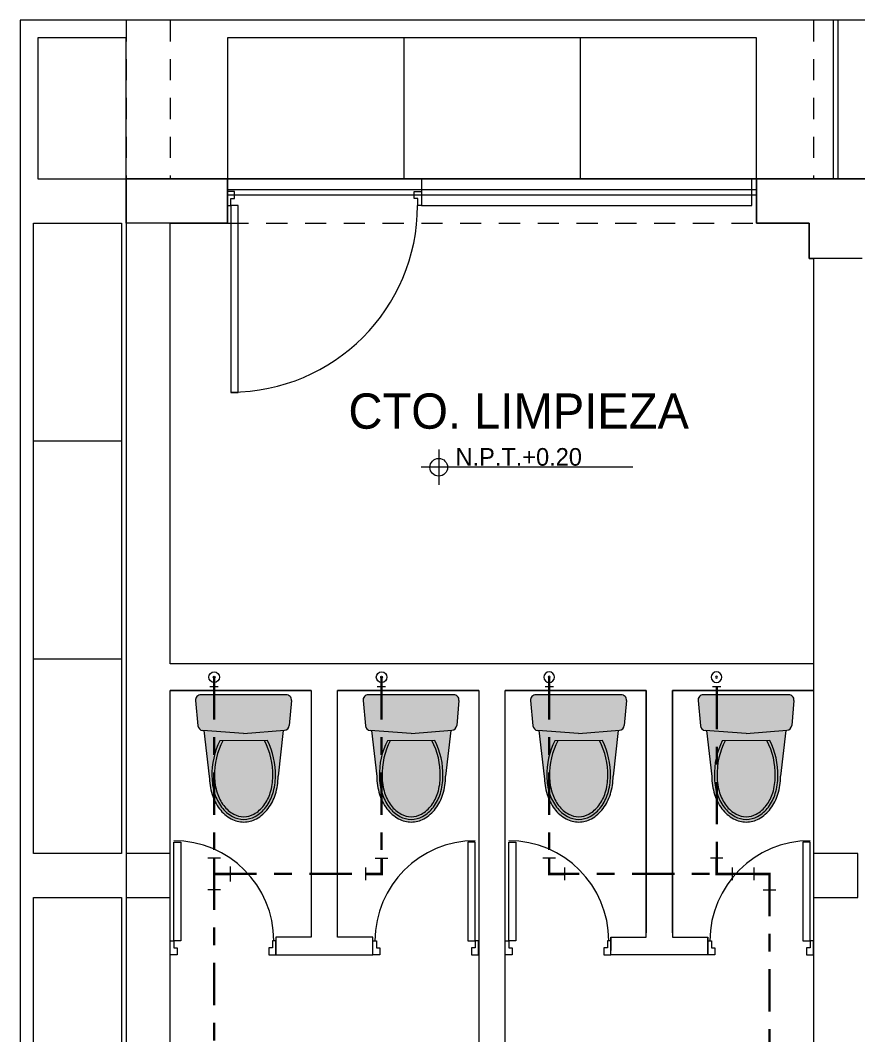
# Model space of a CAD drawing. Header units: millimetres. Extents: x 84 to 2740, y 103 to 1679.
# Drawn here: x 162.33 to 167.08, y 114.66 to 120.41 of the extents above; entities that cross this region are included whole.
import ezdxf
from ezdxf.enums import TextEntityAlignment as Align

# ---------------------------------------------------------------- set-up
doc = ezdxf.new("R2010")
doc.units = ezdxf.units.MM
for name, pattern in [('ACAD_ISO02W100', [15, 12, -3]), ('ACAD_ISO05W100', [36, 24, -3, 0, -3, 0, -3, 0, -3]), ('ACAD_ISO10W100', [18, 12, -3, 0, -3])]:
    doc.linetypes.add(name, pattern=pattern)
for name, color, linetype, lineweight in [('accesorios', 10, 'Continuous', 9), ('INST. SANITARIAS', 252, 'Continuous', 0), ('IS- RED DE AGUA FRIA', 162, 'ACAD_ISO10W100', 30), ('IS- TUVERIA Ø4', 170, 'Continuous', 60)]:
    doc.layers.add(name, color=color, linetype=linetype, lineweight=lineweight)
doc.styles.add('ROYER', font='')
doc.styles.get('ROYER').set_extended_font_data('Bahnschrift Light')

# ---------------------------------------------------------------- blocks, each defined once
blk = doc.blocks.new('INST TEXTO')
at = {"layer": 'INST. SANITARIAS'}
h = blk.add_hatch(dxfattribs=at)
h.set_pattern_fill('ANGLE', color=256)
h.set_pattern_definition([(0, (-2586.020059049893, -1659.258634273555), (0, 6.985), [5.08, -1.905]), (90, (-2586.020059049893, -1659.258634273555), (-6.985, 4.277078946022131e-16), [5.08, -1.905])])
h.paths.add_polyline_path([(0, 0), (0, 0.05, 0.4142135623730951), (-0.05, 0)])
h.paths.add_polyline_path([(0.05, 0), (0, 8.673617379884035e-19), (0, -0.05, 0.4142135623730951)])
for p, q in [((0, 0.1000000000001364), (0, -0.1000000000001364)), ((1.099999999999454, 0), (-0.1000000000003638, 0))]:
    blk.add_line(p, q, dxfattribs=at)
blk.add_circle((0, 0), 0.05, dxfattribs=at)
at = {"layer": 'INST. SANITARIAS', "style": 'ROYER'}
for tag, height, p in [('AMBIENTE', 0.2, (0.4535133343692905, 0.3187223768613876)), ('N.P.T', 0.1, (0.4535133343692905, 0.05891431129816738)), ('PISO1', 0.1, (0.4535133343692905, -0.1457131134916381)), ('PISO2', 0.1, (0.4535133343692905, -0.3008251558931079))]:
    blk.add_attdef(tag, text='', height=height, dxfattribs=at).set_placement(p, align=Align.MIDDLE)
blk = doc.blocks.new('SANITARIAS')
at = {"layer": 'INST. SANITARIAS', "true_color": 0xffffff}
h = blk.add_hatch(color=7, dxfattribs=at)
h.dxf.hatch_style = 1
h.paths.add_polyline_path([(1.508457665745084, -3.824415956272475, -0.4410235150301787), (1.538403655199232, -3.857068705903828), (1.525790124242633, -3.999152987116958, -0.3657134648695554), (1.498300189211079, -4.026404613615682), (1.266774934875741, -4.044928094855379), (1.035173327239534, -4.027385059410818, -0.3657134648696868), (1.007568255010227, -4.000250069783391), (0.9943532511422859, -3.858220467925804, -0.4410235150300127), (1.02416072017644, -3.825441219419275)])
h.paths.add_polyline_path([(1.491737336192244, -4.026929683267895), (1.462287825681386, -4.286992610904008, -0.07568148098898532), (1.446954584389431, -4.38916685324358, -0.08594715031521721), (1.405561693041847, -4.47035139644052, -0.1060218382156516), (1.339386983769828, -4.527989926545132, -0.1264657149699052), (1.267836860195104, -4.546542914611962, -0.1264657149689815), (1.196208824458523, -4.528293036634125, -0.1060218382167371), (1.129790666346622, -4.470935207412452, -0.08594715031468961), (1.088054410023489, -4.38992664973955, -0.07568148098912514), (1.072288699618809, -4.287818244298677), (1.041738344581631, -4.027882337184934), (1.266774934875741, -4.044928094855379)])
h.paths.add_polyline_path([(1.13195862412266, -4.085213592433234, 0.1248386920445755), (1.087288666005946, -4.287786489169832, 0.07568148098759447), (1.102365412463968, -4.385432741735457, 0.08594715031501339), (1.141757178898274, -4.461890729685649, 0.1060218382166721), (1.203414348935297, -4.515137033555163, 0.1264657149691096), (1.267805105064554, -4.531542948224967, 0.1264657149698507), (1.332125821258103, -4.51486454963711, 0.1060218382162556), (1.393556993361358, -4.461357666091999, 0.08594715031332348), (1.432624682982265, -4.38473357841977, 0.07568148098890244), (1.447287859294278, -4.28702436603615, 0.124838692044611), (1.401760606325126, -4.084642418008372)], flags=16)
h.paths.add_polyline_path([(1.384877517949036, -4.0846781597335, -0.1297272361905603), (1.432287353558536, -4.286837416701758, -0.0758570292390828), (1.418294781576094, -4.380300303593344, -0.08594715031372296), (1.381552293681068, -4.452363935743421, -0.1060218382180196), (1.324864658745923, -4.501739172729287, -0.126465714968937), (1.267773349933975, -4.516542981837972, -0.1264657149685358), (1.210619873412384, -4.501981030476315, -0.1060218382178985), (1.153723691449642, -4.452846251958476, -0.08594715031446247), (1.116676414904475, -4.380938833731562, -0.0758570292378934), (1.102288245740453, -4.28753602925201, -0.1297272361911111), (1.148841712498751, -4.085177850708078)], flags=16)
h.paths.add_polyline_path([(1.447287859294278, -4.28702436603615, -0.07568148098890151), (1.432624682982265, -4.38473357841977, -0.08594715031332414), (1.393556993361358, -4.461357666091999, -0.1060218382162569), (1.332125821258103, -4.51486454963711, -0.126465714969849), (1.267805105064554, -4.531542948224967, -0.12646571496911), (1.203414348935297, -4.515137033555163, -0.1060218382166687), (1.141757178898274, -4.461890729685649, -0.08594715031501671), (1.102365412463968, -4.385432741735457, -0.0756814809875995), (1.087288666005946, -4.287786489169832, -0.1248386920445709), (1.13195862412266, -4.085213592433234), (1.148841712498751, -4.085177850708078, 0.1297272361911097), (1.102288245740453, -4.28753602925201, 0.07585702923789509), (1.116676414904475, -4.380938833731562, 0.08594715031446262), (1.153723691449642, -4.452846251958476, 0.1060218382178996), (1.210619873412384, -4.501981030476315, 0.126465714968534), (1.267773349933975, -4.516542981837972, 0.1264657149689369), (1.324864658745923, -4.501739172729287, 0.1060218382180202), (1.381552293681068, -4.452363935743421, 0.08594715031372223), (1.418294781576094, -4.380300303593344, 0.0758570292390841), (1.432287353558536, -4.286837416701758, 0.1297272361905594), (1.384877517949036, -4.0846781597335), (1.401760606325126, -4.084642418008372, -0.1248386920446114)], flags=16)
h = blk.add_hatch(color=7, dxfattribs=at)
h.dxf.hatch_style = 1
h.paths.add_polyline_path([(2.458457665744902, -3.824415956272162, -0.4410235150301787), (2.48840365519905, -3.857068705903515), (2.475790124242451, -3.999152987116645, -0.3657134648695554), (2.448300189210897, -4.026404613615369), (2.216774934875559, -4.044928094855067), (1.985173327239352, -4.027385059410506, -0.3657134648696868), (1.957568255010045, -4.000250069783078), (1.944353251142104, -3.858220467925491, -0.4410235150300127), (1.974160720176258, -3.825441219418963)])
h.paths.add_polyline_path([(2.441737336192062, -4.026929683267582), (2.412287825681204, -4.286992610903695, -0.07568148098898532), (2.396954584389249, -4.389166853243267, -0.08594715031521721), (2.355561693041665, -4.470351396440208, -0.1060218382156516), (2.289386983769646, -4.527989926544819, -0.1264657149699052), (2.217836860194922, -4.546542914611621, -0.1264657149689815), (2.146208824458341, -4.528293036633812, -0.1060218382167371), (2.07979066634644, -4.47093520741214, -0.08594715031468961), (2.038054410023307, -4.389926649739238, -0.07568148098912514), (2.022288699618628, -4.287818244298364), (1.991738344581449, -4.027882337184622), (2.216774934875559, -4.044928094855067)])
h.paths.add_polyline_path([(2.081958624122478, -4.085213592432922, 0.1248386920445755), (2.037288666005765, -4.28778648916952, 0.07568148098759447), (2.052365412463786, -4.385432741735144, 0.08594715031501339), (2.091757178898092, -4.461890729685337, 0.1060218382166721), (2.153414348935115, -4.515137033554851, 0.1264657149691096), (2.217805105064372, -4.531542948224683, 0.1264657149698507), (2.282125821257921, -4.514864549636798, 0.1060218382162556), (2.343556993361176, -4.461357666091686, 0.08594715031332348), (2.382624682982083, -4.384733578419457, 0.07568148098890244), (2.397287859294096, -4.287024366035837, 0.124838692044611), (2.351760606324945, -4.084642418008059)], flags=16)
h.paths.add_polyline_path([(2.334877517948854, -4.084678159733187, -0.1297272361905603), (2.382287353558354, -4.286837416701445, -0.0758570292390828), (2.368294781575912, -4.380300303593032, -0.08594715031372296), (2.331552293680886, -4.452363935743108, -0.1060218382180196), (2.274864658745742, -4.501739172728975, -0.126465714968937), (2.217773349933793, -4.516542981837631, -0.1264657149685358), (2.160619873412202, -4.501981030476003, -0.1060218382178985), (2.10372369144946, -4.452846251958164, -0.08594715031446247), (2.066676414904293, -4.38093883373125, -0.0758570292378934), (2.052288245740272, -4.287536029251697, -0.1297272361911111), (2.098841712498569, -4.085177850707765)], flags=16)
h.paths.add_polyline_path([(2.397287859294096, -4.287024366035837, -0.07568148098890151), (2.382624682982083, -4.384733578419457, -0.08594715031332414), (2.343556993361176, -4.461357666091686, -0.1060218382162569), (2.282125821257921, -4.514864549636798, -0.126465714969849), (2.217805105064372, -4.531542948224683, -0.12646571496911), (2.153414348935115, -4.515137033554851, -0.1060218382166687), (2.091757178898092, -4.461890729685337, -0.08594715031501671), (2.052365412463786, -4.385432741735144, -0.0756814809875995), (2.037288666005765, -4.28778648916952, -0.1248386920445709), (2.081958624122478, -4.085213592432922), (2.098841712498569, -4.085177850707765, 0.1297272361911097), (2.052288245740272, -4.287536029251697, 0.07585702923789509), (2.066676414904293, -4.38093883373125, 0.08594715031446262), (2.10372369144946, -4.452846251958164, 0.1060218382178996), (2.160619873412202, -4.501981030476003, 0.126465714968534), (2.217773349933793, -4.516542981837631, 0.1264657149689369), (2.274864658745742, -4.501739172728975, 0.1060218382180202), (2.331552293680886, -4.452363935743108, 0.08594715031372223), (2.368294781575912, -4.380300303593032, 0.0758570292390841), (2.382287353558354, -4.286837416701445, 0.1297272361905594), (2.334877517948854, -4.084678159733187), (2.351760606324945, -4.084642418008059, -0.1248386920446114)], flags=16)
h = blk.add_hatch(color=7, dxfattribs=at)
h.dxf.hatch_style = 1
h.paths.add_polyline_path([(3.40845766574472, -3.824415956272475, -0.4410235150301787), (3.438403655198869, -3.857068705903828), (3.425790124242269, -3.999152987116958, -0.3657134648695554), (3.398300189210715, -4.026404613615682), (3.166774934875377, -4.044928094855379), (2.93517332723917, -4.027385059410818, -0.3657134648696868), (2.907568255009863, -4.000250069783391), (2.894353251141922, -3.858220467925804, -0.4410235150300127), (2.924160720176076, -3.825441219419275)])
h.paths.add_polyline_path([(3.391737336191881, -4.026929683267895), (3.362287825681022, -4.286992610904008, -0.07568148098898532), (3.346954584389067, -4.38916685324358, -0.08594715031521721), (3.305561693041483, -4.47035139644052, -0.1060218382156516), (3.239386983769464, -4.527989926545132, -0.1264657149699052), (3.16783686019474, -4.546542914611962, -0.1264657149689815), (3.096208824458159, -4.528293036634125, -0.1060218382167371), (3.029790666346258, -4.470935207412452, -0.08594715031468961), (2.988054410023125, -4.38992664973955, -0.07568148098912514), (2.972288699618446, -4.287818244298677), (2.941738344581267, -4.027882337184934), (3.166774934875377, -4.044928094855379)])
h.paths.add_polyline_path([(3.031958624122296, -4.085213592433234, 0.1248386920445755), (2.987288666005583, -4.287786489169832, 0.07568148098759447), (3.002365412463604, -4.385432741735457, 0.08594715031501339), (3.04175717889791, -4.461890729685649, 0.1060218382166721), (3.103414348934933, -4.515137033555163, 0.1264657149691096), (3.16780510506419, -4.531542948224967, 0.1264657149698507), (3.232125821257739, -4.51486454963711, 0.1060218382162556), (3.293556993360994, -4.461357666091999, 0.08594715031332348), (3.332624682981901, -4.38473357841977, 0.07568148098890244), (3.347287859293914, -4.28702436603615, 0.124838692044611), (3.301760606324763, -4.084642418008372)], flags=16)
h.paths.add_polyline_path([(3.284877517948672, -4.0846781597335, -0.1297272361905603), (3.332287353558172, -4.286837416701758, -0.0758570292390828), (3.31829478157573, -4.380300303593344, -0.08594715031372296), (3.281552293680704, -4.452363935743421, -0.1060218382180196), (3.22486465874556, -4.501739172729287, -0.126465714968937), (3.167773349933611, -4.516542981837972, -0.1264657149685358), (3.11061987341202, -4.501981030476315, -0.1060218382178985), (3.053723691449278, -4.452846251958476, -0.08594715031446247), (3.016676414904111, -4.380938833731562, -0.0758570292378934), (3.00228824574009, -4.28753602925201, -0.1297272361911111), (3.048841712498387, -4.085177850708078)], flags=16)
h.paths.add_polyline_path([(3.347287859293914, -4.28702436603615, -0.07568148098890151), (3.332624682981901, -4.38473357841977, -0.08594715031332414), (3.293556993360994, -4.461357666091999, -0.1060218382162569), (3.232125821257739, -4.51486454963711, -0.126465714969849), (3.16780510506419, -4.531542948224967, -0.12646571496911), (3.103414348934933, -4.515137033555163, -0.1060218382166687), (3.04175717889791, -4.461890729685649, -0.08594715031501671), (3.002365412463604, -4.385432741735457, -0.0756814809875995), (2.987288666005583, -4.287786489169832, -0.1248386920445709), (3.031958624122296, -4.085213592433234), (3.048841712498387, -4.085177850708078, 0.1297272361911097), (3.00228824574009, -4.28753602925201, 0.07585702923789509), (3.016676414904111, -4.380938833731562, 0.08594715031446262), (3.053723691449278, -4.452846251958476, 0.1060218382178996), (3.11061987341202, -4.501981030476315, 0.126465714968534), (3.167773349933611, -4.516542981837972, 0.1264657149689369), (3.22486465874556, -4.501739172729287, 0.1060218382180202), (3.281552293680704, -4.452363935743421, 0.08594715031372223), (3.31829478157573, -4.380300303593344, 0.0758570292390841), (3.332287353558172, -4.286837416701758, 0.1297272361905594), (3.284877517948672, -4.0846781597335), (3.301760606324763, -4.084642418008372, -0.1248386920446114)], flags=16)
h = blk.add_hatch(color=7, dxfattribs=at)
h.dxf.hatch_style = 1
h.paths.add_polyline_path([(4.358457665744538, -3.824415956272475, -0.4410235150301787), (4.388403655198687, -3.857068705903828), (4.375790124242087, -3.999152987116958, -0.3657134648695554), (4.348300189210534, -4.026404613615682), (4.116774934875195, -4.044928094855379), (3.885173327238988, -4.027385059410818, -0.3657134648696868), (3.857568255009681, -4.000250069783391), (3.84435325114174, -3.858220467925804, -0.4410235150300127), (3.874160720175894, -3.825441219419275)])
h.paths.add_polyline_path([(4.341737336191699, -4.026929683267895), (4.312287825680841, -4.286992610904008, -0.07568148098898532), (4.296954584388885, -4.38916685324358, -0.08594715031521721), (4.255561693041301, -4.47035139644052, -0.1060218382156516), (4.189386983769282, -4.527989926545132, -0.1264657149699052), (4.117836860194558, -4.546542914611962, -0.1264657149689815), (4.046208824457977, -4.528293036634125, -0.1060218382167371), (3.979790666346076, -4.470935207412452, -0.08594715031468961), (3.938054410022943, -4.38992664973955, -0.07568148098912514), (3.922288699618264, -4.287818244298677), (3.891738344581086, -4.027882337184934), (4.116774934875195, -4.044928094855379)])
h.paths.add_polyline_path([(3.981958624122115, -4.085213592433234, 0.1248386920445755), (3.937288666005401, -4.287786489169832, 0.07568148098759447), (3.952365412463422, -4.385432741735457, 0.08594715031501339), (3.991757178897728, -4.461890729685649, 0.1060218382166721), (4.053414348934751, -4.515137033555163, 0.1264657149691096), (4.117805105064008, -4.531542948224967, 0.1264657149698507), (4.182125821257557, -4.51486454963711, 0.1060218382162556), (4.243556993360812, -4.461357666091999, 0.08594715031332348), (4.282624682981719, -4.38473357841977, 0.07568148098890244), (4.297287859293732, -4.28702436603615, 0.124838692044611), (4.251760606324581, -4.084642418008372)], flags=16)
h.paths.add_polyline_path([(4.23487751794849, -4.0846781597335, -0.1297272361905603), (4.28228735355799, -4.286837416701758, -0.0758570292390828), (4.268294781575548, -4.380300303593344, -0.08594715031372296), (4.231552293680522, -4.452363935743421, -0.1060218382180196), (4.174864658745378, -4.501739172729287, -0.126465714968937), (4.117773349933429, -4.516542981837972, -0.1264657149685358), (4.060619873411838, -4.501981030476315, -0.1060218382178985), (4.003723691449096, -4.452846251958476, -0.08594715031446247), (3.96667641490393, -4.380938833731562, -0.0758570292378934), (3.952288245739908, -4.28753602925201, -0.1297272361911111), (3.998841712498205, -4.085177850708078)], flags=16)
h.paths.add_polyline_path([(4.297287859293732, -4.28702436603615, -0.07568148098890151), (4.282624682981719, -4.38473357841977, -0.08594715031332414), (4.243556993360812, -4.461357666091999, -0.1060218382162569), (4.182125821257557, -4.51486454963711, -0.126465714969849), (4.117805105064008, -4.531542948224967, -0.12646571496911), (4.053414348934751, -4.515137033555163, -0.1060218382166687), (3.991757178897728, -4.461890729685649, -0.08594715031501671), (3.952365412463422, -4.385432741735457, -0.0756814809875995), (3.937288666005401, -4.287786489169832, -0.1248386920445709), (3.981958624122115, -4.085213592433234), (3.998841712498205, -4.085177850708078, 0.1297272361911097), (3.952288245739908, -4.28753602925201, 0.07585702923789509), (3.96667641490393, -4.380938833731562, 0.08594715031446262), (4.003723691449096, -4.452846251958476, 0.1060218382178996), (4.060619873411838, -4.501981030476315, 0.126465714968534), (4.117773349933429, -4.516542981837972, 0.1264657149689369), (4.174864658745378, -4.501739172729287, 0.1060218382180202), (4.231552293680522, -4.452363935743421, 0.08594715031372223), (4.268294781575548, -4.380300303593344, 0.0758570292390841), (4.28228735355799, -4.286837416701758, 0.1297272361905594), (4.23487751794849, -4.0846781597335), (4.251760606324581, -4.084642418008372, -0.1248386920446114)], flags=16)
at = {"layer": 'INST. SANITARIAS'}
for p, q in [((24.84999999999991, 0), (0, 0)), ((0, 0), (0, -10.90000000000009)), ((4.612500000000182, -0.8999999999998636), (4.612500000000182, 0)), ((4.637499999999818, 0), (4.637499999999818, -0.8999999999998636)), ((0.599999999999909, -0.09999999999990905), (0.09999999999990905, -0.09999999999990905)), ((0.09999999999990905, -0.09999999999990905), (0.09999999999990905, -0.8999999999998636)), ((0.599999999999909, -0.8999999999998636), (0.599999999999909, -0.09999999999990905)), ((4.174999999999727, -0.09999999999990905), (1.174999999999727, -0.09999999999990905)), ((1.174999999999727, -0.09999999999990905), (1.174999999999727, -0.8999999999998636)), ((2.174999999999727, -0.09999999999990905), (2.174999999999727, -0.8999999999998636)), ((3.174999999999727, -0.09999999999990905), (3.174999999999727, -0.8999999999998636)), ((4.174999999999727, -0.8999999999998636), (4.174999999999727, -0.09999999999990905)), ((0.09999999999990905, -0.8999999999998636), (0.599999999999909, -0.8999999999998636)), ((24.25, -0.8999999999998636), (0.599999999999909, -0.8999999999998636)), ((0.599999999999909, -0.8999999999998636), (0.599999999999909, -8.800000000000182)), ((0.599999999999909, -0.8999999999998636), (1.174999999999727, -0.8999999999998636)), ((0.599999999999909, -1.149999999999864), (0.599999999999909, -0.8999999999998636)), ((1.174999999999727, -0.8999999999998636), (0.599999999999909, -0.8999999999998636)), ((0.599999999999909, -0.8999999999998636), (0.599999999999909, -8.799999999999955)), ((1.174999999999727, -0.8999999999998636), (1.174999999999727, -1.149999999999864)), ((1.174999999999727, -1.149999999999864), (1.174999999999727, -0.8999999999998636)), ((1.174999999999727, -0.8999999999998636), (4.174999999999727, -0.8999999999998636)), ((4.149999999999636, -0.899999999992815), (2.274999999999636, -0.899999999992815)), ((2.274999999999636, -0.899999999992815), (2.274999999999636, -1.049999999992906)), ((4.149999999999636, -1.049999999992906), (4.149999999999636, -0.899999999992815)), ((4.174999999999727, -0.8999999999998636), (4.174999999999272, -1.150000000005321)), ((5.074999999999363, -0.8999999999998636), (4.174999999999727, -0.8999999999998636)), ((4.175000000000182, -0.8999999999998636), (5.075000000000273, -0.8999999999998636)), ((4.174999999999727, -1.149999999999864), (4.175000000000182, -0.8999999999998636)), ((1.174999999999727, -0.959999999999809), (4.175000000000182, -0.960000000005266)), ((1.174999999999727, -0.9899999999997817), (4.175000000000182, -0.9900000000052387)), ((2.274999999999636, -1.049999999992906), (4.149999999999636, -1.049999999992906)), ((0.07500000000209184, -1.149999999999864), (0.5750000000020918, -1.149999999999864)), ((0.07500000000209184, -4.724999999999909), (0.07500000000209184, -1.149999999999864)), ((0.5750000000020918, -1.149999999999864), (0.5750000000020918, -4.724999999999909)), ((1.174999999999727, -1.149999999999864), (0.599999999999909, -1.149999999999864)), ((0.849999999999909, -3.649999999999864), (0.849999999999909, -1.149999999999864)), ((0.849999999999909, -1.149999999999864), (1.174999999999727, -1.149999999999864)), ((4.174999999999272, -1.150000000005321), (4.474999999999454, -1.150000000005321)), ((4.474999999999909, -1.149999999999864), (4.174999999999727, -1.149999999999864)), ((4.474999999999454, -1.150000000005321), (4.474999999999454, -1.349999999999909)), ((4.474999999999909, -1.349999999999909), (4.474999999999909, -1.149999999999864)), ((4.474999999999454, -1.349999999999909), (4.499999999999545, -1.349999999999909)), ((4.775000000000091, -1.349999999999909), (4.474999999999909, -1.349999999999909)), ((4.499999999999545, -1.349999999999909), (4.499999999999545, -8.350000000000364)), ((0.5750000000025466, -2.386499999999842), (0.07500000000209184, -2.386499999999842)), ((0.5750000000025466, -3.62299999999982), (0.07500000000209184, -3.62299999999982)), ((4.499999999999545, -3.649999999999864), (0.849999999999909, -3.649999999999864)), ((0.849999999999909, -8.549999999999955), (0.849999999999909, -3.799999999999955)), ((0.849999999999909, -3.799999999999955), (1.650000000000091, -3.799999999999955)), ((1.650000000000091, -3.799999999999955), (0.849999999999909, -3.799999999999955)), ((1.508457665745055, -3.824415956272389), (1.02416072017644, -3.825441219419133)), ((1.650000000000091, -3.799999999999955), (1.650000000000091, -5.200000000000045)), ((1.650000000000091, -3.799999999999955), (1.650000000000091, -5.200000000000045)), ((1.799999999999727, -3.799999999999955), (2.599999999999909, -3.799999999999955)), ((2.599999999999909, -3.799999999999955), (1.799999999999727, -3.799999999999955)), ((1.800000000000182, -5.200000000000045), (1.799999999999727, -3.799999999999955)), ((1.800000000000182, -5.200000000000045), (1.800000000000182, -3.800000000000182)), ((2.458457665744874, -3.824415956272077), (1.974160720176258, -3.825441219418821)), ((2.599999999999909, -3.799999999999955), (2.599999999999909, -8.800000000000182)), ((3.549999999999727, -3.799999999999955), (2.749999999999545, -3.799999999999955)), ((2.749999999999545, -3.799999999999955), (3.549999999999727, -3.799999999999955)), ((2.749999999999545, -8.800000000000182), (2.749999999999545, -3.799999999999955)), ((3.408457665744692, -3.824415956272389), (2.924160720176076, -3.825441219419133)), ((3.549999999999272, -5.200000000000045), (3.549999999999727, -3.799999999999955)), ((3.549999999999301, -3.799999999999955), (3.549999999999272, -5.17455878058081)), ((3.699999999999363, -3.799999999999955), (4.499999999999545, -3.799999999999955)), ((4.499999999999545, -3.799999999999955), (3.699999999999363, -3.799999999999955)), ((3.699999999999363, -3.799999999999955), (3.699999999999363, -5.200000000000045)), ((3.699999999999363, -5.17455878058081), (3.699999999999363, -3.799999999999955)), ((4.35845766574451, -3.824415956272389), (3.874160720175894, -3.825441219419133)), ((0.9943532511423427, -3.858220467925719), (1.007568255010284, -4.000250069783277)), ((1.538403655199204, -3.857068705903743), (1.525790124242576, -3.999152987116844)), ((1.944353251142161, -3.858220467925406), (1.957568255010102, -4.000250069782965)), ((2.488403655199022, -3.85706870590343), (2.475790124242394, -3.999152987116531)), ((2.894353251141979, -3.858220467925719), (2.90756825500992, -4.000250069783277)), ((3.43840365519884, -3.857068705903743), (3.425790124242212, -3.999152987116844)), ((3.844353251141797, -3.858220467925719), (3.857568255009738, -4.000250069783277)), ((4.388403655198658, -3.857068705903743), (4.37579012424203, -3.999152987116844)), ((1.266774934875741, -4.044928094855379), (1.498300189211079, -4.026404613615568)), ((2.216774934875559, -4.044928094855038), (2.448300189210897, -4.026404613615227)), ((3.166774934875377, -4.044928094855379), (3.398300189210715, -4.026404613615568)), ((4.116774934875195, -4.044928094855379), (4.348300189210534, -4.026404613615568)), ((1.266774934875741, -4.044928094855379), (1.035173327239562, -4.027385059410648)), ((1.041738344581631, -4.027882337184906), (1.072288699618809, -4.287818244298677)), ((1.491737336192244, -4.026929683267838), (1.462287825681386, -4.286992610904008)), ((2.216774934875559, -4.044928094855038), (1.98517332723938, -4.027385059410335)), ((1.991738344581449, -4.027882337184593), (2.022288699618628, -4.287818244298364)), ((2.441737336192062, -4.026929683267497), (2.412287825681204, -4.286992610903695)), ((3.166774934875377, -4.044928094855379), (2.935173327239198, -4.027385059410648)), ((2.941738344581267, -4.027882337184906), (2.972288699618446, -4.287818244298677)), ((3.391737336191881, -4.026929683267838), (3.362287825681022, -4.286992610904008)), ((4.116774934875195, -4.044928094855379), (3.885173327239016, -4.027385059410648)), ((3.891738344581086, -4.027882337184906), (3.922288699618264, -4.287818244298677)), ((4.341737336191699, -4.026929683267838), (4.312287825680841, -4.286992610904008)), ((1.401760606325126, -4.084642418008372), (1.131958624122717, -4.085213592433206)), ((2.351760606324945, -4.084642418008059), (2.081958624122535, -4.085213592432893)), ((3.301760606324763, -4.084642418008372), (3.031958624122353, -4.085213592433206)), ((4.251760606324581, -4.084642418008372), (3.981958624122171, -4.085213592433206)), ((0.5750000000020918, -4.724999999999909), (0.07500000000209184, -4.724999999999909)), ((0.849999999999909, -4.724999999999909), (0.599999999999909, -4.724999999999909)), ((0.599999999999909, -4.724999999999909), (0.599999999999909, -4.974999999999909)), ((0.849999999999909, -4.974999999999909), (0.849999999999909, -4.724999999999909)), ((4.749999999873125, -4.724999999999909), (4.499999999873125, -4.724999999999909)), ((4.499999999873125, -4.724999999999909), (4.499999999873125, -4.974999999999909)), ((4.749999999873125, -4.974999999999909), (4.749999999873125, -4.724999999999909)), ((0.07500000000209184, -4.974999999999909), (0.5750000000020918, -4.974999999999909)), ((0.07500000000209184, -8.549999999999955), (0.07500000000209184, -4.974999999999909)), ((0.5750000000020918, -4.974999999999909), (0.5750000000020918, -8.549999999999955)), ((0.599999999999909, -4.974999999999909), (0.849999999999909, -4.974999999999909)), ((4.499999999873125, -4.974999999999909), (4.749999999873125, -4.974999999999909)), ((1.650000000000091, -5.200000000000045), (1.450000000000273, -5.200000000000045)), ((1.450000000000273, -5.200000000000045), (1.449999999999818, -5.299999999999955)), ((1.449999999999363, -5.200000000000045), (1.449999999999363, -5.300000000069076)), ((2, -5.200000000000045), (1.800000000000182, -5.200000000000045)), ((2, -5.200000000000045), (1.800000000000182, -5.200000000000045)), ((2, -5.299999999999955), (2, -5.200000000000045)), ((2, -5.299999999999955), (2, -5.200000000000045)), ((3.349999999999454, -5.299999999999955), (3.349999999999454, -5.200000000000045)), ((3.349999999999454, -5.200000000000045), (3.549999999999272, -5.200000000000045)), ((3.349999999998545, -5.200000000000045), (3.349999999998545, -5.274558780649841)), ((3.699999999999363, -5.200000000000045), (3.899999999999181, -5.200000000000045)), ((3.899999999999181, -5.200000000000045), (3.899999999999636, -5.299999999999955)), ((3.899999999999181, -5.274558780580719), (3.899999999999181, -5.200000000000045)), ((1.449999999999818, -5.299999999999955), (2, -5.299999999999955)), ((1.449999999999363, -5.300000000069076), (2, -5.299999999999955)), ((3.899999999999636, -5.299999999999955), (3.349999999999454, -5.299999999999955))]:
    blk.add_line(p, q, dxfattribs=at)
at = {"layer": 'INST. SANITARIAS', "linetype": 'ACAD_ISO02W100', "ltscale": 0.01}
for p, q in [((0.6000004034244739, 0), (0.6000004034244739, -0.8999999999998636)), ((0.8500004034244739, 0), (0.8500004034244739, -0.8999999999998636)), ((4.499999999999545, 0), (4.499999999999545, -0.8999999999998636)), ((1.174999999999727, -1.149999999999864), (4.174999999999272, -1.150000000005321))]:
    blk.add_line(p, q, dxfattribs=at)
at = {"layer": 'INST. SANITARIAS'}
for points in [[(1.214999999999691, -1.009973781296594), (1.214999999999691, -0.9699999999929787), (1.174999999999727, -0.9699999999929787), (1.174999999999727, -1.049999999992906), (1.194999999999709, -1.049999999992906), (1.194958996534297, -1.009973781296594)], [(2.234999999999673, -1.009973781296594), (2.234999999999673, -0.9699999999929787), (2.274999999999636, -0.9699999999929787), (2.274999999999636, -1.049999999992906), (2.254999999999654, -1.049999999992906), (2.255041003465067, -1.009973781296594)], [(1.194999999999709, -1.049999999992906), (1.194999999999709, -2.110041003458264), (1.235026218695566, -2.110041003458264), (1.235026218695566, -1.049999999992906)], [(0.8705079202777597, -5.220000000069149), (0.8705079202777597, -4.66046691688166), (0.9105341389736168, -4.66046691688166), (0.9105341389736168, -5.220000000069149)], [(2.579492079722058, -5.220000000069149), (2.579492079722058, -4.66046691688166), (2.539465861026201, -4.66046691688166), (2.539465861026201, -5.220000000069149)], [(2.770507920277396, -5.220000000069149), (2.770507920277396, -4.66046691688166), (2.810534138973253, -4.66046691688166), (2.810534138973253, -5.220000000069149)], [(4.479492079721695, -5.220000000069149), (4.479492079721695, -4.66046691688166), (4.439465861025838, -4.66046691688166), (4.439465861025838, -5.220000000069149)], [(0.8905079202777415, -5.260026218765461), (0.8905079202777415, -5.300000000069076), (0.8505079202777779, -5.300000000069076), (0.8505079202777779, -5.220000000069149), (0.8705079202777597, -5.220000000069149), (0.8704669168123473, -5.260026218765461)], [(1.409999999999854, -5.260026218765461), (1.409999999999854, -5.300000000069076), (1.449999999999818, -5.300000000069076), (1.449999999999818, -5.220000000069149), (1.429999999999836, -5.220000000069149), (1.430041003465249, -5.260026218765461)], [(2.039999999999964, -5.260026218765461), (2.039999999999964, -5.300000000069076), (2, -5.300000000069076), (2, -5.220000000069149), (2.019999999999982, -5.220000000069149), (2.019958996534569, -5.260026218765461)], [(2.559492079722077, -5.260026218765461), (2.559492079722077, -5.300000000069076), (2.59949207972204, -5.300000000069076), (2.59949207972204, -5.220000000069149), (2.579492079722058, -5.220000000069149), (2.579533083187471, -5.260026218765461)], [(2.790507920277378, -5.260026218765461), (2.790507920277378, -5.300000000069076), (2.750507920277414, -5.300000000069076), (2.750507920277414, -5.220000000069149), (2.770507920277396, -5.220000000069149), (2.770466916811984, -5.260026218765461)], [(3.309999999999491, -5.260026218765461), (3.309999999999491, -5.300000000069076), (3.349999999999454, -5.300000000069076), (3.349999999999454, -5.220000000069149), (3.329999999999472, -5.220000000069149), (3.330041003464885, -5.260026218765461)], [(3.9399999999996, -5.260026218765461), (3.9399999999996, -5.300000000069076), (3.899999999999636, -5.300000000069076), (3.899999999999636, -5.220000000069149), (3.919999999999618, -5.220000000069149), (3.919958996534206, -5.260026218765461)], [(4.459492079721713, -5.260026218765461), (4.459492079721713, -5.300000000069076), (4.499492079721676, -5.300000000069076), (4.499492079721676, -5.220000000069149), (4.479492079721695, -5.220000000069149), (4.479533083187107, -5.260026218765461)]]:
    blk.add_lwpolyline(points, close=True, dxfattribs=at)
for points in [[(1.072288699618809, -4.287818244298677, 0.0756814809894278), (1.088054410023602, -4.389926649739948, 0.08594715031423102), (1.129790666346565, -4.470935207412367, 0.1060218382171382), (1.196208824458751, -4.528293036634238, 0.1264657149685374), (1.267836860195104, -4.546542914611962, 0.1264657149685252), (1.339386983769117, -4.527989926545501, 0.1060218382171112), (1.405561693042074, -4.470351396440208, 0.0859471503142533), (1.44695458438926, -4.389166853244149, 0.0756814809894403), (1.462287825681386, -4.286992610904008, 0.0756814809894364)], [(1.087288666005946, -4.287786489168184, 0.0756814809893859), (1.102365412464167, -4.385432741736111, 0.0859471503142864), (1.141757178898246, -4.461890729685621, 0.1060218382171535), (1.203414348935581, -4.515137033555334, 0.1264657149685131), (1.267805105064554, -4.531542948224967, 0.1264657149686313), (1.332125821257534, -4.514864549637423, 0.1060218382170392), (1.393556993361329, -4.461357666092056, 0.0859471503141502), (1.432624682982492, -4.384733578419002, 0.0756814809895174), (1.447287859294278, -4.287024366034558, 0.0756814809895174)], [(1.10228863239297, -4.287754734037577, 0.0756814809893805), (1.116676414904674, -4.380938833732216, 0.0859471503142934), (1.153723691449954, -4.452846251958931, 0.1060218382171472), (1.210619873412384, -4.501981030476315, 0.1264657149685263), (1.267773349933975, -4.516542981837972, 0.1264657149686292), (1.32486465874581, -4.501739172729373, 0.1060218382170226), (1.381552293680556, -4.452363935744103, 0.0859471503141783), (1.41829478157598, -4.380300303593742, 0.0756814809895063), (1.432287892907283, -4.287056121165136, 0.0756814809895063)], [(2.022288699618628, -4.287818244298364, 0.0756814809894278), (2.03805441002342, -4.389926649739607, 0.08594715031423102), (2.079790666346383, -4.470935207412083, 0.1060218382171382), (2.146208824458569, -4.528293036633954, 0.1264657149685374), (2.217836860194922, -4.546542914611621, 0.1264657149685252), (2.289386983768935, -4.527989926545217, 0.1060218382171112), (2.355561693041892, -4.470351396439895, 0.0859471503142533), (2.396954584389078, -4.389166853243864, 0.0756814809894403), (2.412287825681204, -4.286992610903695, 0.0756814809894364)], [(2.037288666005765, -4.287786489167843, 0.0756814809893859), (2.052365412463985, -4.385432741735798, 0.0859471503142864), (2.091757178898064, -4.461890729685308, 0.1060218382171535), (2.153414348935399, -4.515137033554993, 0.1264657149685131), (2.217805105064372, -4.531542948224683, 0.1264657149686313), (2.282125821257353, -4.514864549637082, 0.1060218382170392), (2.343556993361148, -4.461357666091715, 0.0859471503141502), (2.382624682982311, -4.384733578418718, 0.0756814809895174), (2.397287859294096, -4.287024366034245, 0.0756814809895174)], [(2.052288632392788, -4.287754734037264, 0.0756814809893805), (2.066676414904492, -4.380938833731932, 0.0859471503142934), (2.103723691449773, -4.452846251958618, 0.1060218382171472), (2.160619873412202, -4.501981030476031, 0.1264657149685263), (2.217773349933793, -4.516542981837631, 0.1264657149686292), (2.274864658745628, -4.50173917272906, 0.1060218382170226), (2.331552293680375, -4.45236393574379, 0.0859471503141783), (2.368294781575798, -4.380300303593458, 0.0756814809895063), (2.382287892907101, -4.287056121164824, 0.0756814809895063)], [(2.972288699618446, -4.287818244298677, 0.0756814809894278), (2.988054410023238, -4.389926649739948, 0.08594715031423102), (3.029790666346202, -4.470935207412367, 0.1060218382171382), (3.096208824458387, -4.528293036634238, 0.1264657149685374), (3.16783686019474, -4.546542914611962, 0.1264657149685252), (3.239386983768753, -4.527989926545501, 0.1060218382171112), (3.30556169304171, -4.470351396440208, 0.0859471503142533), (3.346954584388897, -4.389166853244149, 0.0756814809894403), (3.362287825681022, -4.286992610904008, 0.0756814809894364)], [(2.987288666005583, -4.287786489168184, 0.0756814809893859), (3.002365412463803, -4.385432741736111, 0.0859471503142864), (3.041757178897882, -4.461890729685621, 0.1060218382171535), (3.103414348935218, -4.515137033555334, 0.1264657149685131), (3.16780510506419, -4.531542948224967, 0.1264657149686313), (3.232125821257171, -4.514864549637423, 0.1060218382170392), (3.293556993360966, -4.461357666092056, 0.0859471503141502), (3.332624682982129, -4.384733578419002, 0.0756814809895174), (3.347287859293914, -4.287024366034558, 0.0756814809895174)], [(3.002288632392606, -4.287754734037577, 0.0756814809893805), (3.01667641490431, -4.380938833732216, 0.0859471503142934), (3.053723691449591, -4.452846251958931, 0.1060218382171472), (3.11061987341202, -4.501981030476315, 0.1264657149685263), (3.167773349933611, -4.516542981837972, 0.1264657149686292), (3.224864658745446, -4.501739172729373, 0.1060218382170226), (3.281552293680193, -4.452363935744103, 0.0859471503141783), (3.318294781575617, -4.380300303593742, 0.0756814809895063), (3.332287892906919, -4.287056121165136, 0.0756814809895063)], [(3.922288699618264, -4.287818244298677, 0.0756814809894278), (3.938054410023057, -4.389926649739948, 0.08594715031423102), (3.97979066634602, -4.470935207412367, 0.1060218382171382), (4.046208824458205, -4.528293036634238, 0.1264657149685374), (4.117836860194558, -4.546542914611962, 0.1264657149685252), (4.189386983768571, -4.527989926545501, 0.1060218382171112), (4.255561693041528, -4.470351396440208, 0.0859471503142533), (4.296954584388715, -4.389166853244149, 0.0756814809894403), (4.312287825680841, -4.286992610904008, 0.0756814809894364)], [(3.937288666005401, -4.287786489168184, 0.0756814809893859), (3.952365412463621, -4.385432741736111, 0.0859471503142864), (3.9917571788977, -4.461890729685621, 0.1060218382171535), (4.053414348935036, -4.515137033555334, 0.1264657149685131), (4.117805105064008, -4.531542948224967, 0.1264657149686313), (4.182125821256989, -4.514864549637423, 0.1060218382170392), (4.243556993360784, -4.461357666092056, 0.0859471503141502), (4.282624682981947, -4.384733578419002, 0.0756814809895174), (4.297287859293732, -4.287024366034558, 0.0756814809895174)], [(3.952288632392424, -4.287754734037577, 0.0756814809893805), (3.966676414904128, -4.380938833732216, 0.0859471503142934), (4.003723691449409, -4.452846251958931, 0.1060218382171472), (4.060619873411838, -4.501981030476315, 0.1264657149685263), (4.117773349933429, -4.516542981837972, 0.1264657149686292), (4.174864658745264, -4.501739172729373, 0.1060218382170226), (4.231552293680011, -4.452363935744103, 0.0859471503141783), (4.268294781575435, -4.380300303593742, 0.0756814809895063), (4.282287892906737, -4.287056121165136, 0.0756814809895063)]]:
    blk.add_lwpolyline(points, format="xyb", dxfattribs=at)
for centre, radius, start, end in [((1.194999999999709, -1.049999999992906), 1.057959183673419, 270, 0), ((1.024224230437568, -3.855441152193293), 0.03, 90.12129575456375, 185.3157246622995), ((1.508521176006212, -3.854415889046493), 0.03, 354.9268668468299, 90.12129575456375), ((1.974224230437386, -3.855441152192981), 0.03, 90.12129575456375, 185.3157246622995), ((2.45852117600603, -3.85441588904618), 0.03, 354.9268668468299, 90.12129575456375), ((2.924224230437204, -3.855441152193293), 0.03, 90.12129575456375, 185.3157246622995), ((3.408521176005848, -3.854415889046493), 0.03, 354.9268668468299, 90.12129575456375), ((3.874224230437022, -3.855441152193293), 0.03, 90.12129575456375, 185.3157246622995), ((4.358521176005667, -3.854415889046493), 0.03, 354.9268668468299, 90.12129575456375), ((1.037439234305509, -3.997470754050852), 0.03, 185.3157246622995, 265.6683110198666), ((1.495907645049613, -3.996500170259623), 0.03, 274.5742804892587, 354.9268668468299), ((1.987439234305327, -3.997470754050539), 0.03, 185.3157246622995, 265.6683110198666), ((2.445907645049431, -3.99650017025931), 0.03, 274.5742804892587, 354.9268668468299), ((2.937439234305145, -3.997470754050852), 0.03, 185.3157246622995, 265.6683110198666), ((3.395907645049249, -3.996500170259623), 0.03, 274.5742804892587, 354.9268668468299), ((3.887439234304964, -3.997470754050852), 0.03, 185.3157246622995, 265.6683110198666), ((4.345907645049067, -3.996500170259623), 0.03, 274.5742804892587, 354.9268668468299), ((1.508970706145845, -4.274561261132192), 0.4218893808016409, 153.3327162533957, 181.7963806209869), ((1.508970706145845, -4.274561261132192), 0.4068893808016409, 152.2611682043736, 181.7963806209869), ((1.025553603160716, -4.275584661640437), 0.4068893808016409, 358.4462108881385, 27.98142330474836), ((1.025553603160716, -4.275584661640437), 0.4218893808016409, 358.4462108881385, 26.90987525573263), ((2.458970706145664, -4.274561261131879), 0.4218893808016409, 153.3327162533957, 181.7963806209869), ((2.458970706145664, -4.274561261131879), 0.4068893808016409, 152.2611682043736, 181.7963806209869), ((1.975553603160535, -4.275584661640124), 0.4068893808016409, 358.4462108881385, 27.98142330474836), ((1.975553603160535, -4.275584661640124), 0.4218893808016409, 358.4462108881385, 26.90987525573263), ((3.408970706145482, -4.274561261132192), 0.4218893808016409, 153.3327162533957, 181.7963806209869), ((3.408970706145482, -4.274561261132192), 0.4068893808016409, 152.2611682043736, 181.7963806209869), ((2.925553603160353, -4.275584661640437), 0.4068893808016409, 358.4462108881385, 27.98142330474836), ((2.925553603160353, -4.275584661640437), 0.4218893808016409, 358.4462108881385, 26.90987525573263), ((4.3589707061453, -4.274561261132192), 0.4218893808016409, 153.3327162533957, 181.7963806209869), ((4.3589707061453, -4.274561261132192), 0.4068893808016409, 152.2611682043736, 181.7963806209869), ((3.875553603160171, -4.275584661640437), 0.4068893808016409, 358.4462108881385, 27.98142330474836), ((3.875553603160171, -4.275584661640437), 0.4218893808016409, 358.4462108881385, 26.90987525573263), ((0.8705079202777597, -5.220000000069149), 0.5676657107481498, 0, 90), ((2.579492079722058, -5.220000000069149), 0.5676657107481498, 90, 180), ((2.770507920277396, -5.220000000069149), 0.5676657107481498, 0, 90), ((4.479492079721695, -5.220000000069149), 0.5676657107481498, 90, 180)]:
    blk.add_arc(centre, radius, start, end, dxfattribs=at)
at = {"layer": 'IS- TUVERIA Ø4'}
ref = blk.add_blockref('INST TEXTO', (2.373587219137335, -2.534766606237781), dxfattribs=at)
ref.add_attrib('AMBIENTE', 'CTO. LIMPIEZA', dxfattribs={"layer": 'INST. SANITARIAS', "height": 0.2, "style": 'ROYER'}).set_placement((2.827100553506625, -2.216044229376394), align=Align.MIDDLE)
ref.add_attrib('N.P.T', 'N.P.T.+0.20', dxfattribs={"layer": 'INST. SANITARIAS', "height": 0.1, "style": 'ROYER'}).set_placement((2.827100553506625, -2.475852294939614), align=Align.MIDDLE)
blk = doc.blocks.new('CODO DE 90 SUBE')
at = {"layer": 'accesorios', "linetype": 'Continuous', "ltscale": 0.01}
h = blk.add_hatch(dxfattribs=at)
h.set_pattern_fill('ANSI31', color=256)
h.set_pattern_definition([(45, (0, 0), (-0.08838834764831845, 0.08838834764831845), [])])
edge = h.paths.add_edge_path()
edge.add_arc((0.02999999999974712, -0.001156273875494662), 0.005, 0, 360)
at = {"layer": 'accesorios', "linetype": 'Continuous', "ltscale": 0.01, "const_width": 0.0075}
blk.add_lwpolyline([(-0.02457933465439055, -0.02500000000009095), (-0.02457933465439055, 0.02500000000009095)], dxfattribs=at)
at = {"layer": 'accesorios', "linetype": 'Continuous', "ltscale": 0.01}
for radius in [0.03, 0.005]:
    blk.add_circle((0.02999999999974712, -0.001156273875494662), radius, dxfattribs=at)
blk = doc.blocks.new('45')
at = {"layer": 'accesorios', "color": 0, "ltscale": 0.3}
for p, q in [((-772821.3044864009, -9147334.770065017), (-772821.1844864009, -9147334.770065017)), ((-772821.369486401, -9147334.845065016), (-772821.369486401, -9147334.945065016)), ((-772821.1194864011, -9147334.845065016), (-772821.1194864011, -9147334.945065016))]:
    blk.add_line(p, q, dxfattribs=at)
at = {"layer": 'accesorios', "color": 0, "ltscale": 0.3, "const_width": 0.02}
for points in [[(-772821.244486401, -9147334.895065017), (-772821.244486401, -9147334.770065017)], [(-772821.369486401, -9147334.895065017), (-772821.1194864011, -9147334.895065017)]]:
    blk.add_lwpolyline(points, dxfattribs=at)
blk = doc.blocks.new('fuga')
at = {"layer": 'accesorios'}
for p, q in [((535.7304861694863, 225.2015090103378), (535.830486169114, 225.2015090103378)), ((535.9054861693002, 225.1265090120142), (535.9054861693002, 225.0265090123867))]:
    blk.add_line(p, q, dxfattribs=at)
at = {"layer": 'accesorios', "linetype": 'ACAD_ISO05W100', "ltscale": 0.02, "const_width": 0.02}
blk.add_lwpolyline([(535.7804861693002, 225.2015090103378), (535.7804861693002, 225.0765090103377), (535.9054861693002, 225.0765090112691)], dxfattribs=at)

msp = doc.modelspace()

# ---------------------------------------------------------------- linework, layer by layer
at = {"layer": 'IS- RED DE AGUA FRIA', "linetype": 'ACAD_ISO10W100', "ltscale": 0.02}
for p, q in [((163.4261273236948, 116.6856012537764), (163.4261273236948, 112.1871427950595)), ((164.375671662167, 116.6856012537767), (164.375671662167, 115.5697799800712)), ((165.3261273236944, 116.6856012537767), (165.3261273236944, 115.5697799800712)), ((166.2761273236943, 116.6310219191222), (166.2761273236943, 115.5697799800712)), ((163.4261273236948, 115.5697799800712), (164.375671662167, 115.5697799800712)), ((166.5761273236944, 115.5697799800712), (165.4157382492614, 115.5697799800712)), ((166.576127325015, 115.5697799800712), (166.5761273236944, 112.2967316375259))]:
    msp.add_line(p, q, dxfattribs=at)

# ---------------------------------------------------------------- block references
at = {"layer": 'accesorios', "rotation": 89.99999999999999}
for p in [(163.4245153882916, 116.6556012537766), (164.3745153882915, 116.6556012537769)]:
    msp.add_blockref('CODO DE 90 SUBE', p, dxfattribs=at)
at = {"layer": 'accesorios', "xscale": -1, "rotation": 270}
for p in [(165.3272835975699, 116.6556012537769), (166.2761273236943, 116.6556012537766)]:
    msp.add_blockref('CODO DE 90 SUBE', p, dxfattribs=at)
at = {"layer": 'accesorios', "yscale": 0.7168874045359469, "zscale": 0.7168874045359469}
for name, p, xscale, rotation in [('45', (6557772.597294525, -553910.2484457964), 0.7168874045359469, 269.9999999816894), ('fuga', (325.7301860285997, -268.5245021508462), 0.7168874045359469, 90.00000000000001), ('fuga', (3.971612957261641, -268.5245021508462), -0.7168874045359469, 270), ('fuga', (4.921612957261544, -268.5245021508462), -0.7168874045359469, 270), ('fuga', (327.9306416927683, 499.6640621109885), -0.7168874045359469, 90)]:
    msp.add_blockref(name, p, dxfattribs=dict(at, xscale=xscale, rotation=rotation))
at = {"layer": 'IS- TUVERIA Ø4'}
msp.add_blockref('SANITARIAS', (162.3261273236949, 120.4106012537763), dxfattribs=at)

doc.saveas('drawing.dxf')
